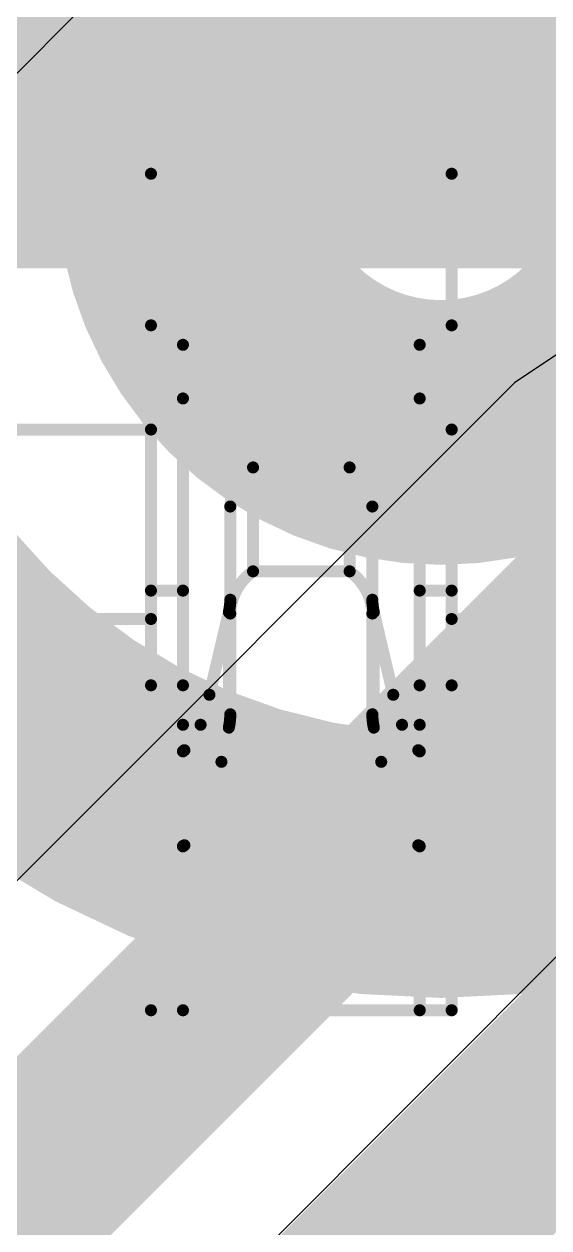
# Model space of a CAD drawing. Header units: inches. Extents: x -6 to 5433, y -4 to 5447.
# Drawn here: x 19.717 to 20.271, y 27.422 to 28.693 of the extents above; entities that cross this region are included whole.
import ezdxf

# ---------------------------------------------------------------- set-up
doc = ezdxf.new("R2010")
doc.units = ezdxf.units.IN
for name, color, linetype in [('Bottom Layer', 5, 'Continuous'), ('Bottom Solder', 6, 'Continuous'), ('Mechanical 4', 56, 'Continuous'), ('Top Layer', 1, 'Continuous'), ('Top Paste', 8, 'Continuous'), ('Top Solder', 216, 'Continuous')]:
    doc.layers.add(name, color=color, linetype=linetype)

msp = doc.modelspace()

# ---------------------------------------------------------------- hatches: boundary and pattern name
at = {"layer": 'Top Layer'}
msp.add_hatch(color=1, dxfattribs=at).paths.add_polyline_path([(20.83559968, 28.53674633), (16.13559892, 28.53674633), (16.13559892, 29.17674759), (20.83559968, 29.17674759)])
at = {"layer": 'Top Paste'}
msp.add_hatch(color=8, dxfattribs=at).paths.add_polyline_path([(20.83559968, 28.53674633), (16.13559892, 28.53674633), (16.13559892, 29.17674759), (20.83559968, 29.17674759)])
at = {"layer": 'Top Solder'}
msp.add_hatch(color=216, dxfattribs=at).paths.add_polyline_path([(20.93719968, 28.43514633), (16.03399892, 28.43514633), (16.03399892, 29.27834759), (20.93719968, 29.27834759)])

# ---------------------------------------------------------------- linework, layer by layer
at = {"layer": 'Bottom Layer'}
for points in [[(19.89078064, 28.52852054, 0.2794, 0.2794, 0), (19.89078064, 29.52592774, 0.2794, 0.2794, 0)], [(20.88138064, 28.52852054, 0.2794, 0.2794, -0.9999999999999999), (19.43358064, 28.52852054, 0.2794, 0.2794, 0)], [(20.42418064, 28.52852054, 0.2794, 0.2794, -0.9999999999999999), (19.89078064, 28.52852054, 0.2794, 0.2794, 0)]]:
    msp.add_lwpolyline(points, format="xyseb", dxfattribs=at)
msp.add_lwpolyline([(19.82093064, 28.52852054, 0.1397, 0.1397, 1), (19.96063064, 28.52852054, 0.1397, 0.1397, 1)], format="xyseb", close=True, dxfattribs=at)
msp.add_lwpolyline([(19.82093064, 28.52852054, 0.1397, 0.1397, 1), (19.96063064, 28.52852054, 0.1397, 0.1397, 1)], format="xyseb", close=True, dxfattribs=at)
at = {"layer": 'Bottom Solder'}
for p in [(10.98199226, 19.90446362), (12.48452672, 19.90351874)]:
    msp.add_line(p, (5432.852131479999, 5447.49311058), dxfattribs=at)
at = {"layer": 'Mechanical 4'}
for points in [[(19.8511541, 28.53494674, 0.0127, 0.0127, 0), (20.1686541, 28.53494674, 0.0127, 0.0127, 0)], [(19.8511541, 28.06494514, 0.0127, 0.0127, 0), (19.8511541, 28.53494674, 0.0127, 0.0127, 0)], [(20.1686541, 28.06494514, 0.0127, 0.0127, 0), (20.1686541, 28.53494674, 0.0127, 0.0127, 0)], [(19.8511541, 28.37494452, 0.0127, 0.0127, 0), (20.1686541, 28.37494452, 0.0127, 0.0127, 0)], [(19.88490562, 28.35440862, 0.0127, 0.0127, 0), (20.13490512, 28.35440862, 0.0127, 0.0127, 0)], [(19.88490562, 27.65194622, 0.0127, 0.0127, 0), (19.88490562, 28.35440862, 0.0127, 0.0127, 0)], [(20.13490512, 27.65194622, 0.0127, 0.0127, 0), (20.13490512, 28.35440862, 0.0127, 0.0127, 0)], [(19.88490562, 28.29773868, 0.0127, 0.0127, 0), (20.13490512, 28.29773868, 0.0127, 0.0127, 0)], [(19.5336541, 28.26494474, 0.0127, 0.0127, 0), (19.8511541, 28.26494474, 0.0127, 0.0127, 0)], [(20.1686541, 28.26494474, 0.0127, 0.0127, 0), (20.4861541, 28.26494474, 0.0127, 0.0127, 0)], [(19.93490552, 28.18369522, 0.0127, 0.0127, -0.2473774344944057), (19.9589136, 28.22494482, 0.0127, 0.0127, 0)], [(19.95891614, 28.22494482, 0.0127, 0.0127, 0), (20.0608946, 28.22494482, 0.0127, 0.0127, 0)], [(19.95891614, 28.11528286, 0.0127, 0.0127, 0), (19.95891614, 28.22494482, 0.0127, 0.0127, 0)], [(20.0608946, 28.11528286, 0.0127, 0.0127, 0), (20.0608946, 28.22494482, 0.0127, 0.0127, 0)], [(20.06089714, 28.22494482, 0.0127, 0.0127, -0.2473774344944055), (20.08490522, 28.18369522, 0.0127, 0.0127, 0)], [(19.93490552, 27.96434844, 0.0127, 0.0127, 0), (19.93490552, 28.18369522, 0.0127, 0.0127, 0)], [(20.08490522, 27.96434844, 0.0127, 0.0127, 0), (20.08490522, 28.18369522, 0.0127, 0.0127, 0)], [(19.93490552, 28.07071348, 0.0127, 0.0127, -0.2374800627721871), (19.9589136, 28.1152854, 0.0127, 0.0127, 0)], [(19.95891614, 28.11528286, 0.0127, 0.0127, 0), (20.0608946, 28.11528286, 0.0127, 0.0127, 0)], [(20.06089714, 28.1152854, 0.0127, 0.0127, -0.2374800627721868), (20.08490522, 28.07071348, 0.0127, 0.0127, 0)], [(19.8511541, 28.09494508, 0.0127, 0.0127, 0), (19.88490562, 28.09494508, 0.0127, 0.0127, 0)], [(20.13490512, 28.09494508, 0.0127, 0.0127, 0), (20.1686541, 28.09494508, 0.0127, 0.0127, 0)], [(19.93490552, 28.08525752, 0.0127, 0.0127, -0.05786385222314867), (19.9333866, 28.07223494, 0.0127, 0.0127, 0)], [(20.08642414, 28.07223494, 0.0127, 0.0127, -0.05786385222358634), (20.08490522, 28.08525752, 0.0127, 0.0127, 0)], [(19.9128634, 27.9849453, 0.0127, 0.0127, 0), (19.9333866, 28.07223494, 0.0127, 0.0127, 0)], [(19.9333866, 27.95027684, 0.0127, 0.0127, 0), (19.9333866, 28.07223494, 0.0127, 0.0127, 0)], [(20.08642414, 28.07223494, 0.0127, 0.0127, 0), (20.1069448, 27.9849453, 0.0127, 0.0127, 0)], [(20.08642414, 27.95027684, 0.0127, 0.0127, 0), (20.08642414, 28.07223494, 0.0127, 0.0127, 0)], [(19.5336541, 28.06494514, 0.0127, 0.0127, 0), (19.8511541, 28.06494514, 0.0127, 0.0127, 0)], [(19.8511541, 27.65194622, 0.0127, 0.0127, 0), (19.8511541, 28.06494514, 0.0127, 0.0127, 0)], [(20.1686541, 28.06494514, 0.0127, 0.0127, 0), (20.4861541, 28.06494514, 0.0127, 0.0127, 0)], [(20.1686541, 27.65194622, 0.0127, 0.0127, 0), (20.1686541, 28.06494514, 0.0127, 0.0127, 0)], [(19.8511541, 27.99494528, 0.0127, 0.0127, 0), (19.88490562, 27.99494528, 0.0127, 0.0127, 0)], [(20.13490512, 27.99494528, 0.0127, 0.0127, 0), (20.1686541, 27.99494528, 0.0127, 0.0127, 0)], [(19.91286594, 27.98494784, 0.0127, 0.0127, -0.1625906327552088), (19.88642454, 27.92645418, 0.0127, 0.0127, 0)], [(20.1333862, 27.92645418, 0.0127, 0.0127, -0.1625906327552086), (20.1069448, 27.98494784, 0.0127, 0.0127, 0)], [(19.93490552, 27.96434844, 0.0127, 0.0127, -0.05365793627952005), (19.9333866, 27.95027684, 0.0127, 0.0127, 0)], [(20.08642414, 27.95027684, 0.0127, 0.0127, -0.0536579362795205), (20.08490522, 27.96434844, 0.0127, 0.0127, 0)], [(19.88490562, 27.95328166, 0.0127, 0.0127, 0), (19.903567, 27.95328166, 0.0127, 0.0127, 0)], [(20.11624374, 27.95328166, 0.0127, 0.0127, 0), (20.13490512, 27.95328166, 0.0127, 0.0127, 0)], [(19.92553292, 27.91417836, 0.0127, 0.0127, 0), (19.9333866, 27.95027684, 0.0127, 0.0127, 0)], [(20.08642414, 27.95027684, 0.0127, 0.0127, 0), (20.09427782, 27.91417836, 0.0127, 0.0127, 0)], [(19.8854695, 27.92584458, 0.0127, 0.0127, -0.008119992720250426), (19.88568032, 27.92598681999999, 0.0127, 0.0127, 0)], [(19.88567778, 27.92598936, 0.0127, 0.0127, -0.004820635626954463), (19.885914, 27.92613922, 0.0127, 0.0127, 0)], [(19.885914, 27.92613922, 0.0127, 0.0127, 0), (19.88642454, 27.92645418, 0.0127, 0.0127, 0)], [(19.88642454, 27.82607592, 0.0127, 0.0127, 0), (19.88642454, 27.92645418, 0.0127, 0.0127, 0)], [(20.1333862, 27.92645418, 0.0127, 0.0127, 0), (20.1336529, 27.92629415999999, 0.0127, 0.0127, 0)], [(20.1333862, 27.82607592, 0.0127, 0.0127, 0), (20.1333862, 27.92645418, 0.0127, 0.0127, 0)], [(20.1336529, 27.92629415999999, 0.0127, 0.0127, 0), (20.13391198, 27.92613414, 0.0127, 0.0127, 0)], [(20.13390944, 27.9261316, 0.0127, 0.0127, -0.006054857839718997), (20.1341482, 27.92598174, 0.0127, 0.0127, 0)], [(20.13415074, 27.92598428, 0.0127, 0.0127, -0.0107369692801091), (20.13435648, 27.92584204, 0.0127, 0.0127, 0)], [(19.88490562, 27.92521466, 0.0127, 0.0127, -0.01102176082631514), (19.88494118, 27.92530102, 0.0127, 0.0127, 0)], [(19.88494118, 27.92530102, 0.0127, 0.0127, -0.02840440639996042), (19.8849869, 27.92538992, 0.0127, 0.0127, 0)], [(19.8849869, 27.92538992, 0.0127, 0.0127, -0.03504147048782337), (19.88505294, 27.92548644, 0.0127, 0.0127, 0)], [(19.88505294, 27.92548644, 0.0127, 0.0127, -0.03231858318793907), (19.885152, 27.92559312, 0.0127, 0.0127, 0)], [(19.885152, 27.92559312, 0.0127, 0.0127, -0.02446223679630118), (19.88528916, 27.9257125, 0.0127, 0.0127, 0)], [(19.8852917, 27.92570996, 0.0127, 0.0127, -0.01372918969553237), (19.8854695, 27.92584458, 0.0127, 0.0127, 0)], [(19.92553292, 27.91418089999999, 0.0127, 0.0127, -0.1798939642534223), (19.88642454, 27.82607592, 0.0127, 0.0127, 0)], [(19.92553292, 27.91417836, 0.0127, 0.0127, 0), (20.09427782, 27.91417836, 0.0127, 0.0127, 0)], [(20.1333862, 27.82607592, 0.0127, 0.0127, -0.1798939642534224), (20.09427782, 27.91418089999999, 0.0127, 0.0127, 0)], [(20.13435648, 27.9258395, 0.0127, 0.0127, -0.01856237092596495), (20.13452158, 27.9257125, 0.0127, 0.0127, 0)], [(20.13452158, 27.92571504, 0.0127, 0.0127, -0.0233862106696671), (20.13464604, 27.9255982, 0.0127, 0.0127, 0)], [(20.13464604, 27.92559566, 0.0127, 0.0127, -0.05432145120740596), (20.13480606, 27.925395, 0.0127, 0.0127, 0)], [(20.1348086, 27.92539754, 0.0127, 0.0127, -0.02859688054951057), (20.13490766, 27.92521466, 0.0127, 0.0127, 0)], [(19.88490562, 27.82514628, 0.0127, 0.0127, -0.01323430950607021), (19.88494118, 27.82521232, 0.0127, 0.0127, 0)], [(19.88490562, 27.82494561999999, 0.0127, 0.0127, 0), (20.13490512, 27.82494561999999, 0.0127, 0.0127, 0)], [(19.88494118, 27.82521232, 0.0127, 0.0127, -0.03268862897187001), (19.8849869, 27.8252809, 0.0127, 0.0127, 0)], [(19.8849869, 27.82527582, 0.0127, 0.0127, -0.03744583036674534), (19.88505294, 27.82534948, 0.0127, 0.0127, 0)], [(19.88505294, 27.82534948, 0.0127, 0.0127, -0.03188120457168166), (19.885152, 27.82542822, 0.0127, 0.0127, 0)], [(19.88514946, 27.82543076, 0.0127, 0.0127, -0.02261994756171079), (19.88528916, 27.8255222, 0.0127, 0.0127, 0)], [(19.88528916, 27.82551966, 0.0127, 0.0127, -0.01220889249348182), (19.88546696, 27.82561872, 0.0127, 0.0127, 0)], [(19.88546696, 27.82561872, 0.0127, 0.0127, -0.007070305401640898), (19.88567778, 27.8257254, 0.0127, 0.0127, 0)], [(19.88567778, 27.8257254, 0.0127, 0.0127, 0), (19.885914, 27.8258397, 0.0127, 0.0127, 0)], [(19.885914, 27.8258397, 0.0127, 0.0127, 0), (19.88642454, 27.82607592, 0.0127, 0.0127, 0)], [(20.1333862, 27.82607592, 0.0127, 0.0127, 0), (20.1336529, 27.825954, 0.0127, 0.0127, 0)], [(20.1336529, 27.825954, 0.0127, 0.0127, 0), (20.13391198, 27.82583716, 0.0127, 0.0127, 0)], [(20.13391198, 27.82583716, 0.0127, 0.0127, -0.005205334009346084), (20.13415074, 27.8257254, 0.0127, 0.0127, 0)], [(20.1341482, 27.82572286, 0.0127, 0.0127, -0.009375622368115028), (20.13435394, 27.82561618, 0.0127, 0.0127, 0)], [(20.13435394, 27.82561618, 0.0127, 0.0127, -0.01668702493001177), (20.13452158, 27.82551966, 0.0127, 0.0127, 0)], [(20.13452158, 27.82551966, 0.0127, 0.0127, -0.0219939169555961), (20.13464604, 27.8254333, 0.0127, 0.0127, 0)], [(20.1346435, 27.8254333, 0.0127, 0.0127, -0.0267508918376556), (20.13473748, 27.82535456, 0.0127, 0.0127, 0)], [(20.13474002, 27.82535456, 0.0127, 0.0127, -0.02828763809727553), (20.1348086, 27.82528344, 0.0127, 0.0127, 0)], [(20.1348086, 27.82528344, 0.0127, 0.0127, -0.03260546147299975), (20.13490512, 27.82514628, 0.0127, 0.0127, 0)], [(19.8511541, 27.65194622, 0.0127, 0.0127, 0), (20.1686541, 27.65194622, 0.0127, 0.0127, 0)]]:
    msp.add_lwpolyline(points, format="xyseb", dxfattribs=at)
for points in [[(19.8479791, 28.53494674, 0.00635, 0.00635, 1), (19.8543291, 28.53494674, 0.00635, 0.00635, 1)], [(19.8479791, 28.53494674, 0.00635, 0.00635, 1), (19.8543291, 28.53494674, 0.00635, 0.00635, 1)], [(20.1654791, 28.53494674, 0.00635, 0.00635, 1), (20.1718291, 28.53494674, 0.00635, 0.00635, 1)], [(20.1654791, 28.53494674, 0.00635, 0.00635, 1), (20.1718291, 28.53494674, 0.00635, 0.00635, 1)], [(19.8479791, 28.37494452, 0.00635, 0.00635, 1), (19.8543291, 28.37494452, 0.00635, 0.00635, 1)], [(20.1654791, 28.37494452, 0.00635, 0.00635, 1), (20.1718291, 28.37494452, 0.00635, 0.00635, 1)], [(19.88173062, 28.35440862, 0.00635, 0.00635, 1), (19.88808062, 28.35440862, 0.00635, 0.00635, 1)], [(19.88173062, 28.35440862, 0.00635, 0.00635, 1), (19.88808062, 28.35440862, 0.00635, 0.00635, 1)], [(20.13173012, 28.35440862, 0.00635, 0.00635, 1), (20.13808012, 28.35440862, 0.00635, 0.00635, 1)], [(20.13173012, 28.35440862, 0.00635, 0.00635, 1), (20.13808012, 28.35440862, 0.00635, 0.00635, 1)], [(19.88173062, 28.29773868, 0.00635, 0.00635, 1), (19.88808062, 28.29773868, 0.00635, 0.00635, 1)], [(20.13173012, 28.29773868, 0.00635, 0.00635, 1), (20.13808012, 28.29773868, 0.00635, 0.00635, 1)], [(19.8479791, 28.26494474, 0.00635, 0.00635, 1), (19.8543291, 28.26494474, 0.00635, 0.00635, 1)], [(20.1654791, 28.26494474, 0.00635, 0.00635, 1), (20.1718291, 28.26494474, 0.00635, 0.00635, 1)], [(19.9557386, 28.22494482, 0.00635, 0.00635, 1), (19.9620886, 28.22494482, 0.00635, 0.00635, 1)], [(19.95574114, 28.22494482, 0.00635, 0.00635, 1), (19.96209114, 28.22494482, 0.00635, 0.00635, 1)], [(19.95574114, 28.22494482, 0.00635, 0.00635, 1), (19.96209114, 28.22494482, 0.00635, 0.00635, 1)], [(20.0577196, 28.22494482, 0.00635, 0.00635, 1), (20.0640696, 28.22494482, 0.00635, 0.00635, 1)], [(20.0577196, 28.22494482, 0.00635, 0.00635, 1), (20.0640696, 28.22494482, 0.00635, 0.00635, 1)], [(20.05772214, 28.22494482, 0.00635, 0.00635, 1), (20.06407214, 28.22494482, 0.00635, 0.00635, 1)], [(19.93173052, 28.18369522, 0.00635, 0.00635, 1), (19.93808052, 28.18369522, 0.00635, 0.00635, 1)], [(19.93173052, 28.18369522, 0.00635, 0.00635, 1), (19.93808052, 28.18369522, 0.00635, 0.00635, 1)], [(20.08173022, 28.18369522, 0.00635, 0.00635, 1), (20.08808022, 28.18369522, 0.00635, 0.00635, 1)], [(20.08173022, 28.18369522, 0.00635, 0.00635, 1), (20.08808022, 28.18369522, 0.00635, 0.00635, 1)], [(19.9557386, 28.1152854, 0.00635, 0.00635, 1), (19.9620886, 28.1152854, 0.00635, 0.00635, 1)], [(19.95574114, 28.11528286, 0.00635, 0.00635, 1), (19.96209114, 28.11528286, 0.00635, 0.00635, 1)], [(19.95574114, 28.11528286, 0.00635, 0.00635, 1), (19.96209114, 28.11528286, 0.00635, 0.00635, 1)], [(20.0577196, 28.11528286, 0.00635, 0.00635, 1), (20.0640696, 28.11528286, 0.00635, 0.00635, 1)], [(20.0577196, 28.11528286, 0.00635, 0.00635, 1), (20.0640696, 28.11528286, 0.00635, 0.00635, 1)], [(20.05772214, 28.1152854, 0.00635, 0.00635, 1), (20.06407214, 28.1152854, 0.00635, 0.00635, 1)], [(19.8479791, 28.09494508, 0.00635, 0.00635, 1), (19.8543291, 28.09494508, 0.00635, 0.00635, 1)], [(19.88173062, 28.09494508, 0.00635, 0.00635, 1), (19.88808062, 28.09494508, 0.00635, 0.00635, 1)], [(20.13173012, 28.09494508, 0.00635, 0.00635, 1), (20.13808012, 28.09494508, 0.00635, 0.00635, 1)], [(20.1654791, 28.09494508, 0.00635, 0.00635, 1), (20.1718291, 28.09494508, 0.00635, 0.00635, 1)], [(19.93173052, 28.08525752, 0.00635, 0.00635, 1), (19.93808052, 28.08525752, 0.00635, 0.00635, 1)], [(20.08173022, 28.08525752, 0.00635, 0.00635, 1), (20.08808022, 28.08525752, 0.00635, 0.00635, 1)], [(19.9302116, 28.07223494, 0.00635, 0.00635, 1), (19.9365616, 28.07223494, 0.00635, 0.00635, 1)], [(19.9302116, 28.07223494, 0.00635, 0.00635, 1), (19.9365616, 28.07223494, 0.00635, 0.00635, 1)], [(19.9302116, 28.07223494, 0.00635, 0.00635, 1), (19.9365616, 28.07223494, 0.00635, 0.00635, 1)], [(19.93173052, 28.07071348, 0.00635, 0.00635, 1), (19.93808052, 28.07071348, 0.00635, 0.00635, 1)], [(20.08173022, 28.07071348, 0.00635, 0.00635, 1), (20.08808022, 28.07071348, 0.00635, 0.00635, 1)], [(20.08324914, 28.07223494, 0.00635, 0.00635, 1), (20.08959914, 28.07223494, 0.00635, 0.00635, 1)], [(20.08324914, 28.07223494, 0.00635, 0.00635, 1), (20.08959914, 28.07223494, 0.00635, 0.00635, 1)], [(20.08324914, 28.07223494, 0.00635, 0.00635, 1), (20.08959914, 28.07223494, 0.00635, 0.00635, 1)], [(19.8479791, 28.06494514, 0.00635, 0.00635, 1), (19.8543291, 28.06494514, 0.00635, 0.00635, 1)], [(19.8479791, 28.06494514, 0.00635, 0.00635, 1), (19.8543291, 28.06494514, 0.00635, 0.00635, 1)], [(19.8479791, 28.06494514, 0.00635, 0.00635, 1), (19.8543291, 28.06494514, 0.00635, 0.00635, 1)], [(20.1654791, 28.06494514, 0.00635, 0.00635, 1), (20.1718291, 28.06494514, 0.00635, 0.00635, 1)], [(20.1654791, 28.06494514, 0.00635, 0.00635, 1), (20.1718291, 28.06494514, 0.00635, 0.00635, 1)], [(20.1654791, 28.06494514, 0.00635, 0.00635, 1), (20.1718291, 28.06494514, 0.00635, 0.00635, 1)], [(19.8479791, 27.99494528, 0.00635, 0.00635, 1), (19.8543291, 27.99494528, 0.00635, 0.00635, 1)], [(19.88173062, 27.99494528, 0.00635, 0.00635, 1), (19.88808062, 27.99494528, 0.00635, 0.00635, 1)], [(20.13173012, 27.99494528, 0.00635, 0.00635, 1), (20.13808012, 27.99494528, 0.00635, 0.00635, 1)], [(20.1654791, 27.99494528, 0.00635, 0.00635, 1), (20.1718291, 27.99494528, 0.00635, 0.00635, 1)], [(19.9096884, 27.9849453, 0.00635, 0.00635, 1), (19.9160384, 27.9849453, 0.00635, 0.00635, 1)], [(19.90969094, 27.98494784, 0.00635, 0.00635, 1), (19.91604094, 27.98494784, 0.00635, 0.00635, 1)], [(20.1037698, 27.98494784, 0.00635, 0.00635, 1), (20.1101198, 27.98494784, 0.00635, 0.00635, 1)], [(20.1037698, 27.9849453, 0.00635, 0.00635, 1), (20.1101198, 27.9849453, 0.00635, 0.00635, 1)], [(19.93173052, 27.96434844, 0.00635, 0.00635, 1), (19.93808052, 27.96434844, 0.00635, 0.00635, 1)], [(19.93173052, 27.96434844, 0.00635, 0.00635, 1), (19.93808052, 27.96434844, 0.00635, 0.00635, 1)], [(20.08173022, 27.96434844, 0.00635, 0.00635, 1), (20.08808022, 27.96434844, 0.00635, 0.00635, 1)], [(20.08173022, 27.96434844, 0.00635, 0.00635, 1), (20.08808022, 27.96434844, 0.00635, 0.00635, 1)], [(19.88173062, 27.95328166, 0.00635, 0.00635, 1), (19.88808062, 27.95328166, 0.00635, 0.00635, 1)], [(19.900392, 27.95328166, 0.00635, 0.00635, 1), (19.906742, 27.95328166, 0.00635, 0.00635, 1)], [(20.11306874, 27.95328166, 0.00635, 0.00635, 1), (20.11941874, 27.95328166, 0.00635, 0.00635, 1)], [(20.13173012, 27.95328166, 0.00635, 0.00635, 1), (20.13808012, 27.95328166, 0.00635, 0.00635, 1)], [(19.9302116, 27.95027684, 0.00635, 0.00635, 1), (19.9365616, 27.95027684, 0.00635, 0.00635, 1)], [(19.9302116, 27.95027684, 0.00635, 0.00635, 1), (19.9365616, 27.95027684, 0.00635, 0.00635, 1)], [(19.9302116, 27.95027684, 0.00635, 0.00635, 1), (19.9365616, 27.95027684, 0.00635, 0.00635, 1)], [(20.08324914, 27.95027684, 0.00635, 0.00635, 1), (20.08959914, 27.95027684, 0.00635, 0.00635, 1)], [(20.08324914, 27.95027684, 0.00635, 0.00635, 1), (20.08959914, 27.95027684, 0.00635, 0.00635, 1)], [(20.08324914, 27.95027684, 0.00635, 0.00635, 1), (20.08959914, 27.95027684, 0.00635, 0.00635, 1)], [(19.88250278, 27.92598936, 0.00635, 0.00635, 1), (19.88885278, 27.92598936, 0.00635, 0.00635, 1)], [(19.88250532, 27.92598681999999, 0.00635, 0.00635, 1), (19.88885532, 27.92598681999999, 0.00635, 0.00635, 1)], [(19.882739, 27.92613922, 0.00635, 0.00635, 1), (19.889089, 27.92613922, 0.00635, 0.00635, 1)], [(19.882739, 27.92613922, 0.00635, 0.00635, 1), (19.889089, 27.92613922, 0.00635, 0.00635, 1)], [(19.88324954, 27.92645418, 0.00635, 0.00635, 1), (19.88959954, 27.92645418, 0.00635, 0.00635, 1)], [(19.88324954, 27.92645418, 0.00635, 0.00635, 1), (19.88959954, 27.92645418, 0.00635, 0.00635, 1)], [(19.88324954, 27.92645418, 0.00635, 0.00635, 1), (19.88959954, 27.92645418, 0.00635, 0.00635, 1)], [(20.1302112, 27.92645418, 0.00635, 0.00635, 1), (20.1365612, 27.92645418, 0.00635, 0.00635, 1)], [(20.1302112, 27.92645418, 0.00635, 0.00635, 1), (20.1365612, 27.92645418, 0.00635, 0.00635, 1)], [(20.1302112, 27.92645418, 0.00635, 0.00635, 1), (20.1365612, 27.92645418, 0.00635, 0.00635, 1)], [(20.1304779, 27.92629415999999, 0.00635, 0.00635, 1), (20.1368279, 27.92629415999999, 0.00635, 0.00635, 1)], [(20.1304779, 27.92629415999999, 0.00635, 0.00635, 1), (20.1368279, 27.92629415999999, 0.00635, 0.00635, 1)], [(20.13073444, 27.9261316, 0.00635, 0.00635, 1), (20.13708444, 27.9261316, 0.00635, 0.00635, 1)], [(20.13073698, 27.92613414, 0.00635, 0.00635, 1), (20.13708698, 27.92613414, 0.00635, 0.00635, 1)], [(20.1309732, 27.92598174, 0.00635, 0.00635, 1), (20.1373232, 27.92598174, 0.00635, 0.00635, 1)], [(20.13097574, 27.92598428, 0.00635, 0.00635, 1), (20.13732574, 27.92598428, 0.00635, 0.00635, 1)], [(19.88173062, 27.92521466, 0.00635, 0.00635, 1), (19.88808062, 27.92521466, 0.00635, 0.00635, 1)], [(19.88176618, 27.92530102, 0.00635, 0.00635, 1), (19.88811618, 27.92530102, 0.00635, 0.00635, 1)], [(19.88176618, 27.92530102, 0.00635, 0.00635, 1), (19.88811618, 27.92530102, 0.00635, 0.00635, 1)], [(19.8818119, 27.92538992, 0.00635, 0.00635, 1), (19.8881619, 27.92538992, 0.00635, 0.00635, 1)], [(19.8818119, 27.92538992, 0.00635, 0.00635, 1), (19.8881619, 27.92538992, 0.00635, 0.00635, 1)], [(19.88187794, 27.92548644, 0.00635, 0.00635, 1), (19.88822794, 27.92548644, 0.00635, 0.00635, 1)], [(19.88187794, 27.92548644, 0.00635, 0.00635, 1), (19.88822794, 27.92548644, 0.00635, 0.00635, 1)], [(19.881977, 27.92559312, 0.00635, 0.00635, 1), (19.888327, 27.92559312, 0.00635, 0.00635, 1)], [(19.881977, 27.92559312, 0.00635, 0.00635, 1), (19.888327, 27.92559312, 0.00635, 0.00635, 1)], [(19.88211416, 27.9257125, 0.00635, 0.00635, 1), (19.88846416, 27.9257125, 0.00635, 0.00635, 1)], [(19.8821167, 27.92570996, 0.00635, 0.00635, 1), (19.8884667, 27.92570996, 0.00635, 0.00635, 1)], [(19.8822945, 27.92584458, 0.00635, 0.00635, 1), (19.8886445, 27.92584458, 0.00635, 0.00635, 1)], [(19.8822945, 27.92584458, 0.00635, 0.00635, 1), (19.8886445, 27.92584458, 0.00635, 0.00635, 1)], [(19.92235792, 27.91418089999999, 0.00635, 0.00635, 1), (19.92870792, 27.91418089999999, 0.00635, 0.00635, 1)], [(19.92235792, 27.91417836, 0.00635, 0.00635, 1), (19.92870792, 27.91417836, 0.00635, 0.00635, 1)], [(19.92235792, 27.91417836, 0.00635, 0.00635, 1), (19.92870792, 27.91417836, 0.00635, 0.00635, 1)], [(20.09110282, 27.91418089999999, 0.00635, 0.00635, 1), (20.09745282, 27.91418089999999, 0.00635, 0.00635, 1)], [(20.09110282, 27.91417836, 0.00635, 0.00635, 1), (20.09745282, 27.91417836, 0.00635, 0.00635, 1)], [(20.09110282, 27.91417836, 0.00635, 0.00635, 1), (20.09745282, 27.91417836, 0.00635, 0.00635, 1)], [(20.13118148, 27.92584204, 0.00635, 0.00635, 1), (20.13753148, 27.92584204, 0.00635, 0.00635, 1)], [(20.13118148, 27.9258395, 0.00635, 0.00635, 1), (20.13753148, 27.9258395, 0.00635, 0.00635, 1)], [(20.13134658, 27.92571504, 0.00635, 0.00635, 1), (20.13769658, 27.92571504, 0.00635, 0.00635, 1)], [(20.13134658, 27.9257125, 0.00635, 0.00635, 1), (20.13769658, 27.9257125, 0.00635, 0.00635, 1)], [(20.13147104, 27.9255982, 0.00635, 0.00635, 1), (20.13782104, 27.9255982, 0.00635, 0.00635, 1)], [(20.13147104, 27.92559566, 0.00635, 0.00635, 1), (20.13782104, 27.92559566, 0.00635, 0.00635, 1)], [(20.13163106, 27.925395, 0.00635, 0.00635, 1), (20.13798106, 27.925395, 0.00635, 0.00635, 1)], [(20.1316336, 27.92539754, 0.00635, 0.00635, 1), (20.1379836, 27.92539754, 0.00635, 0.00635, 1)], [(20.13173266, 27.92521466, 0.00635, 0.00635, 1), (20.13808266, 27.92521466, 0.00635, 0.00635, 1)], [(19.88173062, 27.82514628, 0.00635, 0.00635, 1), (19.88808062, 27.82514628, 0.00635, 0.00635, 1)], [(19.88173062, 27.82494561999999, 0.00635, 0.00635, 1), (19.88808062, 27.82494561999999, 0.00635, 0.00635, 1)], [(19.88176618, 27.82521232, 0.00635, 0.00635, 1), (19.88811618, 27.82521232, 0.00635, 0.00635, 1)], [(19.88176618, 27.82521232, 0.00635, 0.00635, 1), (19.88811618, 27.82521232, 0.00635, 0.00635, 1)], [(19.8818119, 27.8252809, 0.00635, 0.00635, 1), (19.8881619, 27.8252809, 0.00635, 0.00635, 1)], [(19.8818119, 27.82527582, 0.00635, 0.00635, 1), (19.8881619, 27.82527582, 0.00635, 0.00635, 1)], [(19.88187794, 27.82534948, 0.00635, 0.00635, 1), (19.88822794, 27.82534948, 0.00635, 0.00635, 1)], [(19.88187794, 27.82534948, 0.00635, 0.00635, 1), (19.88822794, 27.82534948, 0.00635, 0.00635, 1)], [(19.88197446, 27.82543076, 0.00635, 0.00635, 1), (19.88832446, 27.82543076, 0.00635, 0.00635, 1)], [(19.881977, 27.82542822, 0.00635, 0.00635, 1), (19.888327, 27.82542822, 0.00635, 0.00635, 1)], [(19.88211416, 27.8255222, 0.00635, 0.00635, 1), (19.88846416, 27.8255222, 0.00635, 0.00635, 1)], [(19.88211416, 27.82551966, 0.00635, 0.00635, 1), (19.88846416, 27.82551966, 0.00635, 0.00635, 1)], [(19.88229196, 27.82561872, 0.00635, 0.00635, 1), (19.88864196, 27.82561872, 0.00635, 0.00635, 1)], [(19.88229196, 27.82561872, 0.00635, 0.00635, 1), (19.88864196, 27.82561872, 0.00635, 0.00635, 1)], [(19.88250278, 27.8257254, 0.00635, 0.00635, 1), (19.88885278, 27.8257254, 0.00635, 0.00635, 1)], [(19.88250278, 27.8257254, 0.00635, 0.00635, 1), (19.88885278, 27.8257254, 0.00635, 0.00635, 1)], [(19.882739, 27.8258397, 0.00635, 0.00635, 1), (19.889089, 27.8258397, 0.00635, 0.00635, 1)], [(19.882739, 27.8258397, 0.00635, 0.00635, 1), (19.889089, 27.8258397, 0.00635, 0.00635, 1)], [(19.88324954, 27.82607592, 0.00635, 0.00635, 1), (19.88959954, 27.82607592, 0.00635, 0.00635, 1)], [(19.88324954, 27.82607592, 0.00635, 0.00635, 1), (19.88959954, 27.82607592, 0.00635, 0.00635, 1)], [(19.88324954, 27.82607592, 0.00635, 0.00635, 1), (19.88959954, 27.82607592, 0.00635, 0.00635, 1)], [(20.1302112, 27.82607592, 0.00635, 0.00635, 1), (20.1365612, 27.82607592, 0.00635, 0.00635, 1)], [(20.1302112, 27.82607592, 0.00635, 0.00635, 1), (20.1365612, 27.82607592, 0.00635, 0.00635, 1)], [(20.1302112, 27.82607592, 0.00635, 0.00635, 1), (20.1365612, 27.82607592, 0.00635, 0.00635, 1)], [(20.1304779, 27.825954, 0.00635, 0.00635, 1), (20.1368279, 27.825954, 0.00635, 0.00635, 1)], [(20.1304779, 27.825954, 0.00635, 0.00635, 1), (20.1368279, 27.825954, 0.00635, 0.00635, 1)], [(20.13073698, 27.82583716, 0.00635, 0.00635, 1), (20.13708698, 27.82583716, 0.00635, 0.00635, 1)], [(20.13073698, 27.82583716, 0.00635, 0.00635, 1), (20.13708698, 27.82583716, 0.00635, 0.00635, 1)], [(20.1309732, 27.82572286, 0.00635, 0.00635, 1), (20.1373232, 27.82572286, 0.00635, 0.00635, 1)], [(20.13097574, 27.8257254, 0.00635, 0.00635, 1), (20.13732574, 27.8257254, 0.00635, 0.00635, 1)], [(20.13117894, 27.82561618, 0.00635, 0.00635, 1), (20.13752894, 27.82561618, 0.00635, 0.00635, 1)], [(20.13117894, 27.82561618, 0.00635, 0.00635, 1), (20.13752894, 27.82561618, 0.00635, 0.00635, 1)], [(20.13134658, 27.82551966, 0.00635, 0.00635, 1), (20.13769658, 27.82551966, 0.00635, 0.00635, 1)], [(20.13134658, 27.82551966, 0.00635, 0.00635, 1), (20.13769658, 27.82551966, 0.00635, 0.00635, 1)], [(20.1314685, 27.8254333, 0.00635, 0.00635, 1), (20.1378185, 27.8254333, 0.00635, 0.00635, 1)], [(20.13147104, 27.8254333, 0.00635, 0.00635, 1), (20.13782104, 27.8254333, 0.00635, 0.00635, 1)], [(20.13156248, 27.82535456, 0.00635, 0.00635, 1), (20.13791248, 27.82535456, 0.00635, 0.00635, 1)], [(20.13156502, 27.82535456, 0.00635, 0.00635, 1), (20.13791502, 27.82535456, 0.00635, 0.00635, 1)], [(20.1316336, 27.82528344, 0.00635, 0.00635, 1), (20.1379836, 27.82528344, 0.00635, 0.00635, 1)], [(20.1316336, 27.82528344, 0.00635, 0.00635, 1), (20.1379836, 27.82528344, 0.00635, 0.00635, 1)], [(20.13173012, 27.82514628, 0.00635, 0.00635, 1), (20.13808012, 27.82514628, 0.00635, 0.00635, 1)], [(20.13173012, 27.82494561999999, 0.00635, 0.00635, 1), (20.13808012, 27.82494561999999, 0.00635, 0.00635, 1)], [(19.8479791, 27.65194622, 0.00635, 0.00635, 1), (19.8543291, 27.65194622, 0.00635, 0.00635, 1)], [(19.8479791, 27.65194622, 0.00635, 0.00635, 1), (19.8543291, 27.65194622, 0.00635, 0.00635, 1)], [(19.88173062, 27.65194622, 0.00635, 0.00635, 1), (19.88808062, 27.65194622, 0.00635, 0.00635, 1)], [(20.13173012, 27.65194622, 0.00635, 0.00635, 1), (20.13808012, 27.65194622, 0.00635, 0.00635, 1)], [(20.1654791, 27.65194622, 0.00635, 0.00635, 1), (20.1718291, 27.65194622, 0.00635, 0.00635, 1)], [(20.1654791, 27.65194622, 0.00635, 0.00635, 1), (20.1718291, 27.65194622, 0.00635, 0.00635, 1)]]:
    msp.add_lwpolyline(points, format="xyseb", close=True, dxfattribs=at)
at = {"layer": 'Top Layer'}
for p, q in [((20.31063248, 28.36477944), (20.23501668, 28.31425376)), ((20.23501668, 28.31425376), (18.89578898, 26.97502606))]:
    msp.add_line(p, q, dxfattribs=at)
for points in [[(19.06059942, 26.81021562, 0.2032, 0.2032, 0), (20.39982712, 28.14944332, 0.2032, 0.2032, 0)], [(19.56059842, 26.84324324, 0.2032, 0.2032, 0), (20.50077942, 27.78342424, 0.2032, 0.2032, 0)]]:
    msp.add_lwpolyline(points, format="xyseb", dxfattribs=at)

doc.saveas('drawing.dxf')
